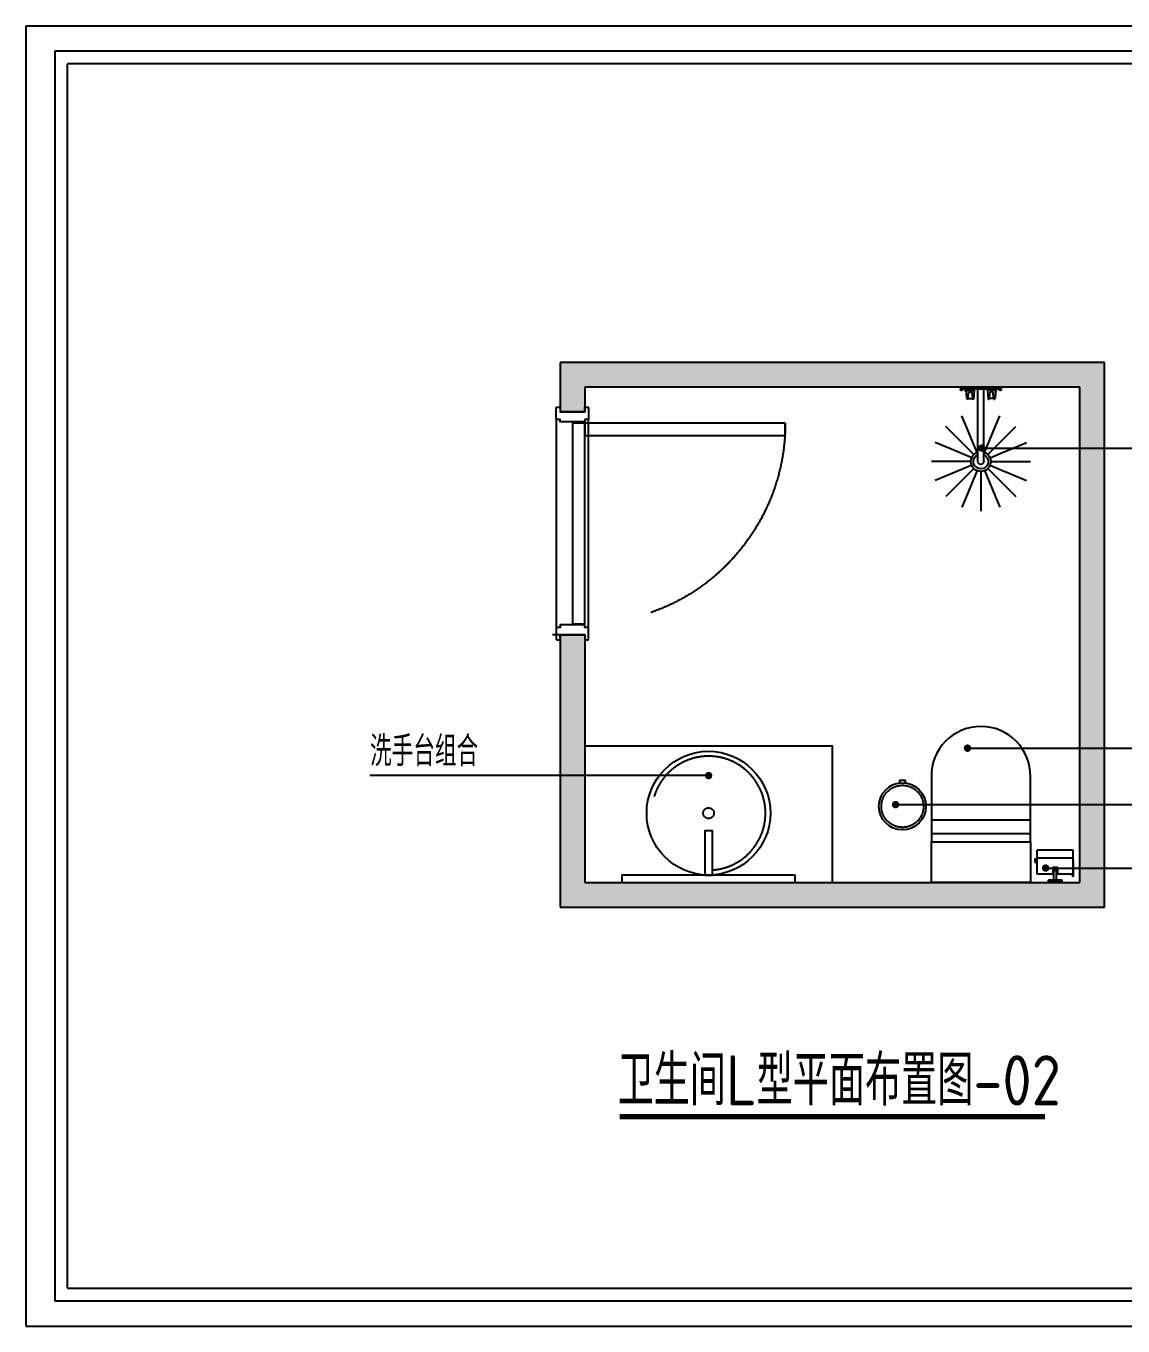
# Model space of a CAD drawing. Extents: x 23971 to 232415, y -48119 to 67869.
# Drawn here: x 191304 to 195736, y 9459 to 14709 of the extents above; entities that cross this region are included whole.
import ezdxf

# ---------------------------------------------------------------- set-up
doc = ezdxf.new("R2010")
doc.units = 0
doc.header["$LTSCALE"] = 1000
doc.header["$MEASUREMENT"] = 0
doc.linetypes.add('DASH', pattern=[0.35, 0.25, -0.1])
doc.linetypes.add('DASHED', pattern=[0.75, 0.5, -0.25])
for name, color, linetype in [('A-rc 混凝土墙', 255, 'Continuous'), ('A-WINDOW-门窗', 153, 'Continuous'), ('D-door门', 42, 'Continuous'), ('D-门套', 42, 'Continuous'), ('DIM_SYMB', 3, 'Continuous'), ('I-furniture-01 活动家具', 145, 'DASH'), ('PM-家具', 146, 'Continuous'), ('PUB_DIM', 3, 'Continuous'), ('PUB_TEXT', 7, 'Continuous'), ('活动家具', 7, 'Continuous')]:
    doc.layers.add(name, color=color, linetype=linetype)
doc.styles.add('_TCH_DIM', font='SIMPLEX', dxfattribs={"bigfont": 'GBCBIG'})
doc.styles.get("Standard").update_dxf_attribs({"font": 'gbenor.shx', "bigfont": 'gbcbig.shx'})
doc.dimstyles.new('ISO-25', dxfattribs={"dimtxt": 2.5, "dimasz": 2.5, "dimexe": 1.25, "dimexo": 0.625, "dimtad": 1, "dimtxsty": 'Standard', "dimcen": 2.5, "dimadec": 0, "dimazin": 0, "dimtfac": 1, "dimtmove": 0, "dimatfit": 3, "dimfxl": 1, "dimarcsym": 0})

# ---------------------------------------------------------------- blocks, each defined once
blk = doc.blocks.new('huasa')
for p, q in [((-145328.2, -22893.6), (-145328.2, -22888)), ((-145303.8, -22893.6), (-145303.8, -22888)), ((-145284.1, -23180.8), (-145284.1, -22888)), ((-145260.1, -23180.8), (-145260.1, -22888)), ((-145240.4, -22893.6), (-145240.4, -22888)), ((-145216, -22893.6), (-145216, -22888)), ((-145331.8, -22902), (-145330, -22926.1)), ((-145330, -22926.1), (-145328.2, -22926.3)), ((-145324, -22926.3), (-145305.6, -22926.3)), ((-145220.2, -22926.3), (-145238.6, -22926.3)), ((-145214.2, -22926.1), (-145216, -22926.3)), ((-145212.4, -22902), (-145214.2, -22926.1))]:
    blk.add_line(p, q)
blk.add_lwpolyline([(-145351.6, -22880.8), (-145351.6, -22885.8, 2.688214), (-145346.6, -22888), (-145197.6, -22888, 2.688214), (-145192.6, -22885.8), (-145192.6, -22880.8)], format="xyb", close=True)
for points in [[(-145332.9, -22901.1), (-145333.5, -22893.6), (-145298.5, -22893.6), (-145301.5, -22928.6), (-145305.4, -22928.6)], [(-145324.2, -22928.6), (-145328, -22928.6)], [(-145211.3, -22901.1), (-145210.7, -22893.6), (-145245.7, -22893.6), (-145242.7, -22928.6), (-145238.8, -22928.6)], [(-145220, -22928.6), (-145216.2, -22928.6)]]:
    blk.add_lwpolyline(points)
for points in [[(-145332.9, -22901.1, -0.246515), (-145329.6, -22907.4), (-145328, -22928.6)], [(-145324.2, -22928.6), (-145322.1, -22907.4, -1), (-145307, -22907.4), (-145305.4, -22928.6)], [(-145220, -22928.6), (-145222.1, -22907.4, 1), (-145237.2, -22907.4), (-145238.8, -22928.6)], [(-145211.3, -22901.1, 0.246515), (-145214.6, -22907.4), (-145216.2, -22928.6)]]:
    blk.add_lwpolyline(points, format="xyb")
for radius, start, end in [(40, 107.4576, 72.5424), (30, 113.5782, 66.4218), (12, 180, 0)]:
    blk.add_arc((-145272.1, -23180.8), radius, start, end)
at = {"layer": 'A-WINDOW-门窗', "color": 250, "linetype": 'DASHED', "ltscale": 2}
for p, q in [((-145366.5, -23086.4), (-145413.5, -23039.4)), ((-145323.2, -23057.5), (-145348.6, -22996)), ((-145221, -23057.5), (-145195.6, -22996)), ((-145177.7, -23086.4), (-145130.7, -23039.4)), ((-145333.7, -23119.2), (-145366.5, -23086.4)), ((-145305.4, -23100.3), (-145323.2, -23057.5)), ((-145238.8, -23100.3), (-145221, -23057.5)), ((-145210.5, -23119.2), (-145177.7, -23086.4)), ((-145395.4, -23129.7), (-145456.9, -23104.2)), ((-145352.6, -23147.5), (-145395.4, -23129.7)), ((-145309.1, -23165.5), (-145352.6, -23147.5)), ((-145300.4, -23152.5), (-145333.7, -23119.2)), ((-145287.4, -23143.8), (-145305.4, -23100.3)), ((-145256.8, -23143.8), (-145238.8, -23100.3)), ((-145243.8, -23152.5), (-145210.5, -23119.2)), ((-145235.1, -23165.5), (-145191.6, -23147.5)), ((-145191.6, -23147.5), (-145148.8, -23129.7)), ((-145148.8, -23129.7), (-145087.3, -23104.2)), ((-145405.6, -23180.8), (-145472.1, -23180.8)), ((-145359.2, -23180.8), (-145405.6, -23180.8)), ((-145312.1, -23180.8), (-145359.2, -23180.8)), ((-145309.1, -23196.1), (-145352.6, -23214.1)), ((-145235.1, -23196.1), (-145191.6, -23214.1)), ((-145232.1, -23180.8), (-145185, -23180.8)), ((-145185, -23180.8), (-145138.6, -23180.8)), ((-145138.6, -23180.8), (-145072.1, -23180.8)), ((-145395.4, -23231.9), (-145456.9, -23257.3)), ((-145352.6, -23214.1), (-145395.4, -23231.9)), ((-145333.7, -23242.4), (-145366.5, -23275.2)), ((-145300.4, -23209.1), (-145333.7, -23242.4)), ((-145287.4, -23217.7), (-145305.4, -23261.2)), ((-145256.8, -23217.7), (-145238.8, -23261.2)), ((-145243.8, -23209.1), (-145210.5, -23242.4)), ((-145210.5, -23242.4), (-145177.7, -23275.2)), ((-145191.6, -23214.1), (-145148.8, -23231.9)), ((-145148.8, -23231.9), (-145087.3, -23257.3)), ((-145366.5, -23275.2), (-145413.5, -23322.2)), ((-145323.2, -23304.1), (-145348.6, -23365.6)), ((-145305.4, -23261.2), (-145323.2, -23304.1)), ((-145272.1, -23267.9), (-145272.1, -23314.3)), ((-145238.8, -23261.2), (-145221, -23304.1)), ((-145221, -23304.1), (-145195.6, -23365.6)), ((-145177.7, -23275.2), (-145130.7, -23322.2)), ((-145272.1, -23314.3), (-145272.1, -23380.8))]:
    blk.add_line(p, q, dxfattribs=at)
at = {"layer": 'I-furniture-01 活动家具', "color": 250}
blk.add_line((-145272.1, -23220.8), (-145272.1, -23267.9), dxfattribs=at)
blk = doc.blocks.new('dgdfgf45242')
at = {"layer": 'A-WINDOW-门窗', "color": 250, "linetype": 'DASHED', "ltscale": 2}
for points in [[(19048.8, 7603.3), (19892.8, 7603.3)], [(19892.8, 7473.3), (19048.8, 7473.3)]]:
    blk.add_lwpolyline(points, dxfattribs=at)
at = {"layer": 'A-WINDOW-门窗', "color": 250, "linetype": 'DASHED', "ltscale": 2, "elevation": 0}
blk.add_lwpolyline([(19115.8, 6678.3), (19065.8, 6678.3), (19065.8, 7488.3), (19115.8, 7488.3), (19115.8, 7478.3), (19115.8, 7478.3), (19115.8, 6688.3), (19115.8, 6688.3), (19115.8, 6678.3)], dxfattribs=at)
at = {"layer": 'A-WINDOW-门窗', "color": 250, "linetype": 'DASHED', "ltscale": 2}
blk.add_arc((19065.8, 7488.3, 0), 810, 270, 0, dxfattribs=at)
at = {"layer": 'D-door门', "ltscale": 0.5, "elevation": 0}
blk.add_lwpolyline([(19875.8, 7538.3), (19875.8, 7488.3), (19065.8, 7488.3), (19065.8, 7538.3), (19075.8, 7538.3), (19075.8, 7538.3), (19865.8, 7538.3), (19865.8, 7538.3), (19875.8, 7538.3)], dxfattribs=at)
at = {"layer": 'D-门套', "lineweight": 25}
for points in [[(19000.8, 7488.3), (19000.8, 7475.3), (19002.8, 7473.3), (19048.8, 7473.3), (19050.8, 7475.3), (19050.8, 7488.3), (19060.8, 7488.3), (19060.8, 7588.3), (19050.8, 7588.3), (19050.8, 7601.3), (19048.8, 7603.3), (19002.8, 7603.3), (19000.8, 7601.3), (19000.8, 7588.3), (19020.8, 7588.3), (19020.8, 7488.3), (19000.8, 7488.3)], [(19940.8, 7488.3), (19940.8, 7475.3), (19938.8, 7473.3), (19892.8, 7473.3), (19890.8, 7475.3), (19890.8, 7488.3), (19880.8, 7488.3), (19880.8, 7588.3), (19890.8, 7588.3), (19890.8, 7601.3), (19892.8, 7603.3), (19938.8, 7603.3), (19940.8, 7601.3), (19940.8, 7588.3), (19920.8, 7588.3), (19920.8, 7488.3), (19940.8, 7488.3)]]:
    blk.add_lwpolyline(points, dxfattribs=at)
blk = doc.blocks.new('25kuang')
at = {"color": 251}
for p, q in [((-180171.9, 33583.9), (-187379, 33583.9)), ((-187379, 33583.9), (-187379, 28537.2)), ((-187379, 28537.2), (-180171.9, 28537.2))]:
    blk.add_line(p, q, dxfattribs=at)
for p, q in [((-180222.7, 33533), (-187328.2, 33533)), ((-187328.2, 28588), (-187328.2, 33533)), ((-187328.2, 28588), (-180222.7, 28588))]:
    blk.add_line(p, q)
blk.add_lwpolyline([(-187495.2, 28435.5), (-180070.2, 28435.5), (-180070.2, 33685.5), (-187495.2, 33685.5)], close=True)
blk = doc.blocks.new('matong1')
at = {"color": 250, "linetype": 'DASHED', "ltscale": 2}
blk.add_line((-160656.7, -26288.4), (-160256.7, -26288.4), dxfattribs=at)
blk.add_line((-160256.7, -26343.1), (-160656.7, -26343.1))
blk.add_lwpolyline([(-160656.7, -26113.2, -0.418231), (-160456.7, -25910.4, -0.418231), (-160256.7, -26113.2), (-160256.7, -26376), (-160656.7, -26376), (-160656.7, -26113.2)], format="xyb")
blk.add_lwpolyline([(-160656.7, -26540.4), (-160256.7, -26540.4), (-160256.7, -26376), (-160656.7, -26376)], close=True)
blk = doc.blocks.new('lajitong')
at = {"layer": 'A-WINDOW-门窗', "color": 250, "linetype": 'DASHED', "ltscale": 2}
blk.add_circle((-145482.4, -22437.2), 85, dxfattribs=at)
at = {"layer": 'PM-家具'}
blk.add_lwpolyline([(-145494.3, -22531.5), (-145494.3, -22541.7), (-145470.5, -22541.7), (-145470.5, -22531.5)], dxfattribs=at)
blk.add_circle((-145482.4, -22437.2), 95, dxfattribs=at)

msp = doc.modelspace()

# ---------------------------------------------------------------- hatches: boundary and pattern name
at = {"layer": '活动家具'}
h = msp.add_hatch(dxfattribs=at)
h.set_pattern_fill('钢筋混凝土', color=251, scale=10, angle=180)
h.set_pattern_definition([(225, (328880.488, 49020.184), (17.6776695, -17.6776695), []), (230, (328880.49, 49020.184), (-71.726018, 6.275213), [7.5, -82.5]), (175, (328880.49, 49020.184), (13.875133, -75.219213), [6, -66]), (280.4514, (328874.51, 49020.71), (-57.850938, -68.943954), [6.37402, -70.11421]), (226.1842, (328880.49, 49000.18), (-106.724105, 16.5519), [11.25, -123.75]), (276.6356, (328871.59, 49001.56), (-93.46627, -97.41179), [9.56103, -105.1713]), (171.1842, (328880.49, 49000.18), (-93.466195, -97.41186), [9, -99]), (201, (328870.49, 49005.184), (-59.690705, 40.26189), [7.5, -82.5]), (146, (328870.49, 49005.184), (-24.331533, -72.515005), [6, -66]), (251.4514, (328865.514, 49008.54), (-84.022263, -32.25305), [6.37402, -70.11421]), (217.5, (328880.488, 49020.184), (-1.2159855, -33.2893854), [0, -65.2, 0, -67, 0, -66.25]), (187.5, (328880.488, 49020.184), (-26.306954, -39.441171), [0, -38.2, 0, -63.7, 0, -25.25]), (147.5, (328902.788, 49020.184), (-53.3822436, 2.255487), [0, -25, 0, -78, 0, -103.5]), (137.5, (328912.79, 49020.184), (-58.318617, -10.010498), [0, -32.5, 0, -51.8, 0, -73.5])])
h.paths.add_polyline_path([(195661.4, 13349.7), (193461.4, 13349.7), (193461.4, 13149.7), (193561.4, 13149.7), (193561.4, 13249.7), (195561.4, 13249.7), (195561.4, 11249.7), (193561.4, 11249.7), (193561.4, 11799.7), (193561.4, 12249.7), (193461.4, 12249.7), (193461.4, 11149.7), (195661.4, 11149.7)])

# ---------------------------------------------------------------- linework, layer by layer
at = {"layer": 'A-rc 混凝土墙'}
for p, q in [((193461.4, 13349.7), (193461.4, 13149.7)), ((195661.4, 13349.7), (193461.4, 13349.7)), ((195661.4, 11149.7), (195661.4, 13349.7)), ((193561.4, 13249.7), (193561.4, 13149.7)), ((195561.4, 13249.7), (193561.4, 13249.7)), ((195561.4, 11249.7), (195561.4, 13249.7)), ((193561.4, 13149.7), (193461.4, 13149.7)), ((193561.4, 12249.7), (193431.4, 12249.7)), ((193461.4, 12249.7), (193461.4, 11149.7)), ((193561.4, 12249.7), (193561.4, 11249.7)), ((193561.4, 11249.7), (195561.4, 11249.7)), ((193461.4, 11149.7), (195661.4, 11149.7))]:
    msp.add_line(p, q, dxfattribs=at)
at = {"layer": 'A-WINDOW-门窗', "color": 250, "linetype": 'DASHED', "ltscale": 2}
msp.add_line((195389.1, 11349.7), (195534.1, 11349.7), dxfattribs=at)
msp.add_circle((194061.4, 11529.7), 21.7, dxfattribs=at)
msp.add_arc((194061.4, 11529.7), 230, 273.8796, 266.1204, dxfattribs=at)
at = {"layer": 'DIM_SYMB', "const_width": 21}
msp.add_lwpolyline([(193701.8, 10304.3), (195420.3, 10304.3)], dxfattribs=at)
at = {"layer": 'PM-家具'}
for p, q in [((195379.1, 11341.2), (195379.1, 11335.8)), ((195385.1, 11341.2), (195385.1, 11339.8)), ((195389.1, 11283.7), (195389.1, 11379.7)), ((195534.1, 11379.7), (195389.1, 11379.7)), ((195534.1, 11283.7), (195534.1, 11379.7)), ((195389.1, 11330.8), (195384.1, 11330.8)), ((195388.1, 11336.8), (195389.1, 11336.8)), ((195451.6, 11311.2), (195451.6, 11283.7)), ((195451.6, 11311.2), (195471.6, 11311.2)), ((195451.6, 11292.7), (195456.6, 11292.7)), ((195456.6, 11259.7), (195456.6, 11299.7)), ((195456.6, 11299.7), (195466.6, 11299.7)), ((195466.6, 11259.7), (195466.6, 11299.7)), ((195466.6, 11292.7), (195471.6, 11292.7)), ((195471.6, 11311.2), (195471.6, 11283.7)), ((195536.3, 11278.8), (195536.3, 11335.8)), ((195451.6, 11283.7), (195389.1, 11283.7)), ((195489.1, 11257.7), (195434.1, 11257.7)), ((195451.6, 11286.7), (195456.6, 11286.7)), ((195466.6, 11286.7), (195471.6, 11286.7)), ((195534.1, 11283.7), (195471.6, 11283.7)), ((195530.3, 11278.8), (195530.3, 11283.7))]:
    msp.add_line(p, q, dxfattribs=at)
for points in [[(193561.4, 11249.7), (194561.4, 11249.7), (194561.4, 11799.7), (193561.4, 11799.7)], [(194045.8, 11279.7), (194077, 11279.7), (194077, 11458.6), (194045.8, 11458.6)], [(194411.4, 11279.7), (193711.4, 11279.7), (193711.4, 11249.7), (194411.4, 11249.7)]]:
    msp.add_lwpolyline(points, close=True, dxfattribs=at)
msp.add_lwpolyline([(195434.1, 11249.7), (195434.1, 11257.7, -0.414214), (195436.1, 11259.7), (195487.1, 11259.7, -0.414214), (195489.1, 11257.7), (195489.1, 11249.7)], format="xyb", close=True, dxfattribs=at)
msp.add_circle((194061.4, 11529.7), 250, dxfattribs=at)
for centre, radius, start, end in [((195382.1, 11341.2), 3, 0, 180), ((195384.1, 11335.8), 5, 180, 270), ((195388.1, 11339.8), 3, 180, 270), ((195533.3, 11335.8), 3, 0, 73.8987), ((195533.3, 11278.8), 3, 180, 0)]:
    msp.add_arc(centre, radius, start, end, dxfattribs=at)

# ---------------------------------------------------------------- block references
at = {"color": 146}
msp.add_blockref('25kuang', (378799.2, -18977), dxfattribs=at)
at = {"xscale": -1, "rotation": 90}
msp.add_blockref('dgdfgf45242', (201049.7, 32170.6), dxfattribs=at)
at = {"layer": 'PM-家具', "xscale": -1}
for name, p in [('huasa', (49889.3, 36130.5)), ('matong1', (34704.7, 37790.1))]:
    msp.add_blockref(name, p, dxfattribs=at)
at = {"layer": 'PM-家具', "color": 146, "rotation": 180}
msp.add_blockref('lajitong', (49362.2, -10880), dxfattribs=at)

# ---------------------------------------------------------------- texts
at = {"layer": 'PUB_TEXT', "style": '_TCH_DIM'}
msp.add_text('洗手台组合', height=121.53, dxfattribs=at).set_placement((192693.6, 11719.1))
at = {"layer": 'PUB_TEXT'}
msp.add_text('卫生间L型平面布置图-02', height=202.553, dxfattribs=at).set_placement((193694.1, 10349.2))

# ---------------------------------------------------------------- leaders
at = {"layer": 'PUB_DIM'}
for points in [[(195165.3, 13003.8), (196434.5, 13003.8)], [(195107.5, 11792), (196434.5, 11792)], [(194061.4, 11681.3), (192693.6, 11681.3)], [(194817, 11564.2), (196445.3, 11564.2)], [(195422.9, 11307.9), (196445.3, 11307.9)]]:
    msp.add_leader(points, dimstyle='ISO-25', override={"dimscale": 0, "dimasz": 120, "dimtad": 0, "dimldrblk": 'DotSmall', "dimfxl": 100, "dimfxlon": 1, "dimarcsym": 1}, dxfattribs=at)

doc.saveas('drawing.dxf')
